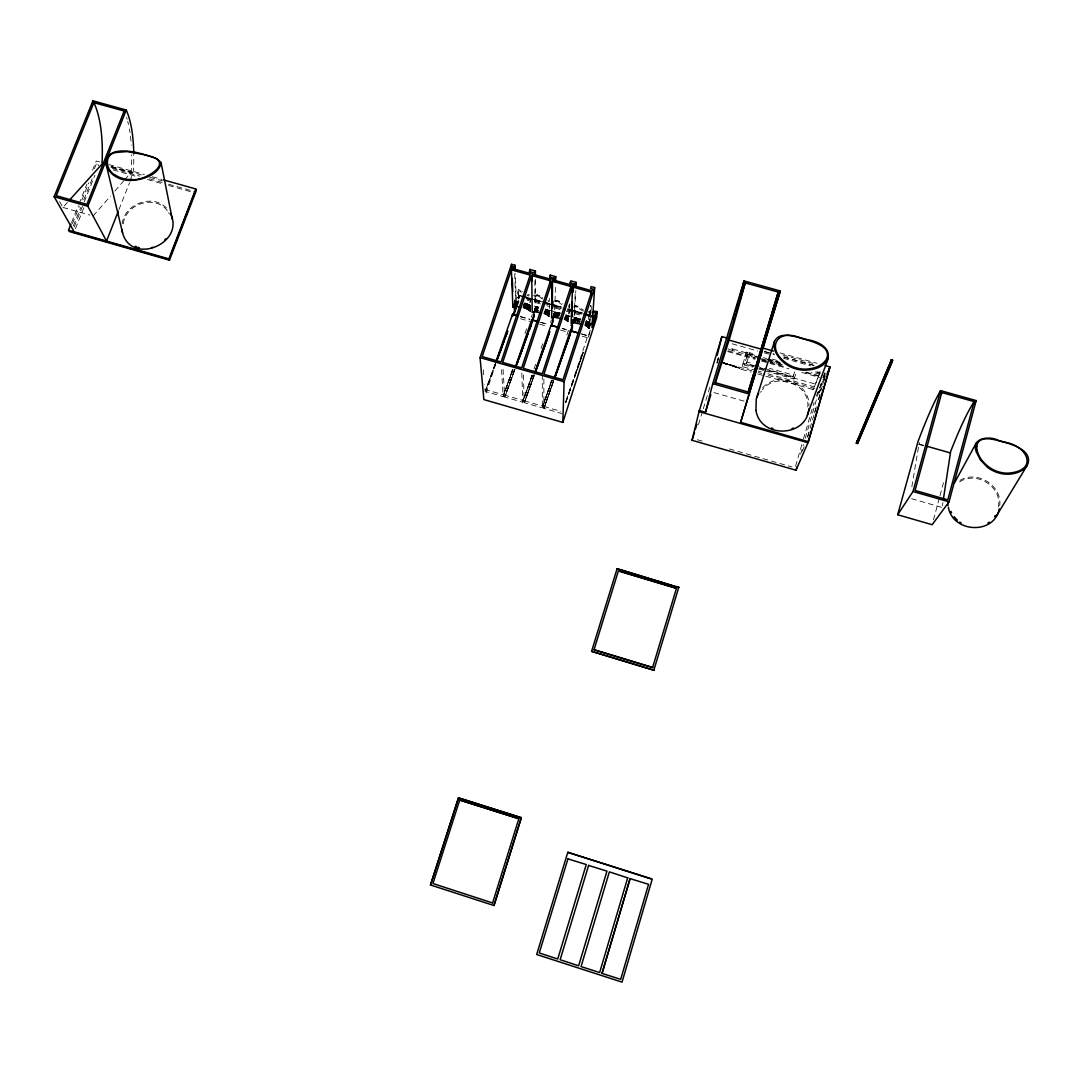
<?xml version="1.0" encoding="UTF-8"?>
<svg xmlns="http://www.w3.org/2000/svg" width="1083" height="1083" viewBox="0 0 1083 1083"><rect width="100%" height="100%" fill="white"/><g stroke="black" fill="none" stroke-linecap="round" stroke-linejoin="round"><path stroke-width="0.75" stroke-dasharray="5 3.75" d="M543.883 379.131L543.842 408.332L561.982 413.571M549.365 308.371L549.46 298.461M554.631 309.86L555.606 284.937M807.81 407.086C809.908 383.761 776.457 371.455 762.391 389.812M569.306 304.039L568.954 313.894L569.834 303.89M575.141 294.062L574.234 315.383L575.818 290.61M999.758 505.68C1002.276 484.994 976.203 469.318 959.037 481.001M124.68 179.778L131.205 172.292L131.3 170.776A128.295 45.933 -76 0 0 131.666 154.761M130.122 181.267L133.399 170.559A129.987 46.434 -76 0 0 133.778 154.341M514.52 302.184L518.419 301.521L516.794 306.408M590.479 319.972L588.597 319.431L589.098 311.268M589.585 311.119L588.597 319.431M590.262 324.697L589.111 328.582L590.587 305.46M590.235 316.832L589.91 321.719L586.038 320.487M590.33 315.207L590.966 305.433M591.02 311.809L591.44 305.284M566.869 335.067L568.507 330.125L562.158 328.325M566.098 400.724L587.866 335.811L581.517 333.808M998.418 507.047C1002.574 485.468 973.59 469.115 957.237 483.735M942.427 505.842L942.914 502.526M911.845 486.727L918.452 447.293M122.162 223.829C124.545 203.076 154.707 192.652 168 209.723M123.272 223.883C125.547 203.455 155.952 193.803 167.919 211.551M716.919 362.588L718.164 357.688M933.465 519.867L939.557 497.273M939.99 495.648L943.469 482.734M756.638 370.63L742.207 366.555L746.431 352.137L748.001 352.571L744.346 364.985L752.36 367.245M813.468 389.677A4.007 1.449 14.8 0 0 812.967 389.528L813.387 388.093L763.204 373.933M767.861 373.797L814.375 386.915L819.804 372.769L813.699 371.049M814.375 386.915L819.804 372.769M795.558 466.259L802.977 440.673M803.437 439.075L814.091 402.307M800.635 454.224L803.424 444.626M805.278 438.236L821.036 383.856M817.665 392.33L819.208 392.763L824.962 372.918M807.607 436.76L816.514 406.003M818.396 399.532L825.882 373.635M807.593 437.329L809.475 430.844M814.633 413.016L816.514 406.531M818.762 399.383L820.603 393.021M824.028 380.593L825.896 374.109M756.124 366.135L793.054 376.546L793.473 375.111L769.404 368.315M765.167 370.86L793.974 378.996L794.408 377.547L755.988 366.717M754.526 365.688L746.498 363.428L749.666 352.733L756.164 354.561M742.207 366.555L743.073 363.685L757.491 367.76M746.431 352.137L745.551 355.048L755.122 357.742M748.001 352.571L747.568 354.033L757.328 356.781M744.346 364.985L744.779 363.55L754.391 366.257M746.498 363.428L746.932 361.979L753.348 363.793M749.666 352.733L749.219 354.182L757.355 356.469M759.806 358.175L732.406 350.472L732.825 349.064A9.463 3.56 15.8 0 1 729.428 347.833M717.149 362.291L718.543 357.728M698.467 424.563L702.799 410.322M703.287 408.738L710.516 385.006M717.122 363.333L718.963 357.309M590.221 330.153L587.758 337.774L581.409 335.974M588.353 337.151L590.425 330.762M577.577 323.303C577.036 317.955 583.087 316.588 579.716 322.49M578.011 323.397L579.608 318.483M579.283 322.382L580.474 318.686M586.431 320.649L584.834 325.563L589.111 328.582M585.199 325.726C584.103 316.71 594.364 323.005 588.624 327.743M585.565 325.888L587.162 320.974M585.903 326.051L587.5 321.137M586.241 326.213L587.839 321.299M586.553 326.376L588.15 321.461M586.851 326.538L588.448 321.624M587.148 326.7L588.732 321.786M587.406 326.849L589.003 321.935M587.663 327.012L589.247 322.098M587.893 327.161L589.477 322.247M588.11 327.31L589.694 322.396M588.299 327.459L589.883 322.544M588.475 327.608L590.059 322.693M588.868 328.014L590.343 322.978M589.03 328.271L590.154 324.453M568.575 321.8C563.62 320.893 567.898 316.439 565.719 314.666M565.664 320.202L566.896 315.139M566.03 320.365L567.275 315.302M566.368 320.527L567.627 315.464M566.707 320.69L567.979 315.627M567.018 320.852L568.304 315.789M567.33 321.015L568.629 315.952M567.614 321.177L568.413 318.727M567.885 321.34L568.683 318.889M573.855 307.261A9.327 3.493 18 0 0 575.087 306.827L575.75 305.704L578.62 306.719A9.341 3.506 17.8 0 0 583.304 309.873M575.235 306.746L576.21 305.758M571.648 322.951L572.853 319.282M572 322.856L573.205 319.174M575.885 306.773L577.523 307.234L577.848 306.218M573.462 320.324L574.261 317.874L579.175 318.388M573.719 320.311L574.518 317.861M573.205 322.761L574.802 317.847M583.507 311.105A9.341 3.506 17.8 0 1 578.295 307.734L578.512 306.584M573.489 322.761L575.087 317.847M573.8 322.775L575.398 317.861M574.125 322.788L575.723 317.888M574.464 322.815L576.061 317.915M574.816 322.856L576.413 317.942M575.98 320.446L576.779 317.982M575.547 322.951L577.158 318.036M576.738 320.541L577.537 318.091M577.131 320.609L577.943 318.158M576.752 323.14L578.349 318.226M577.158 323.221L578.755 318.307M552.723 317.319L554.334 312.418L560.52 313.082M552.939 317.292L554.55 312.391M554.902 301.737A9.314 3.493 18.3 0 0 555.769 301.399L559.288 301.291A9.327 3.506 18 0 0 563.011 303.971M553.982 314.815L554.78 312.378M553.833 316.033L555.038 312.364M553.697 317.251L555.308 312.351M553.995 317.251L555.606 312.351M561.752 304.472A9.327 3.493 18 0 1 558.963 302.292L559.18 301.155M555.105 314.815L555.904 312.364M554.618 317.278L556.229 312.378M555.755 314.855L556.567 312.405M555.295 317.346L556.906 312.446M555.66 317.387L557.271 312.486M556.838 314.977L557.65 312.527M556.418 317.495L558.029 312.594M557.623 315.099L558.422 312.649M557.217 317.63L558.828 312.73M557.637 317.712L559.248 312.797M558.855 315.343L559.667 312.892M558.882 316.656L560.101 312.987M564.108 319.58L564.92 317.116M566.125 314.828L564.514 319.729L565.299 320.054M564.906 319.891L566.517 314.977M543.801 313.772L544.6 311.322M545.412 308.872L544.221 313.921L549.636 316.737M544.627 314.07L545.832 309.021M545.033 314.232L546.238 309.169M545.426 314.381L546.644 309.332M545.805 314.544L547.037 309.494M546.17 314.706L547.429 309.643M546.536 314.869L547.795 309.806M546.888 315.031L548.16 309.968M547.213 315.194L548.499 310.131M547.538 315.356L548.837 310.293M547.849 315.519L549.149 310.455M548.133 315.681L549.46 310.618M548.404 315.83L549.609 312.161M548.648 315.992L549.46 313.542M548.891 316.141L549.69 313.704M555.904 301.304L556.324 300.275L558.517 300.79M556.554 301.331L556.879 300.329M550.543 322.653L551.45 319.864M552.926 316.128L554.334 312.418M530.656 311.769L528.409 310.022L529.722 304.973L525.133 303.091L523.495 307.978M528.694 310.185L530.034 305.135M528.964 310.347L530.318 305.298M529.221 310.496L530.846 305.623M529.465 310.659L530.684 306.99L530.535 298.624M529.682 310.807L530.494 308.371M529.871 310.956L530.684 308.52M530.061 311.105L530.873 308.669M534.542 296.525A9.3 3.479 18.6 0 0 536.491 295.97L537.141 294.833L540.011 295.862A9.314 3.493 18.3 0 0 542.827 298.042M536.626 295.876L537.601 294.901M535.449 279.292L535.083 304.35L534.84 279.441M531.333 317.224L532.254 314.436M534.542 309.332C534.921 304.431 542.705 307.112 537.344 312.053M537.276 295.903L538.901 296.363L539.226 295.361M533.987 311.769L535.611 306.882M534.257 311.755L535.882 306.868M534.542 311.755L536.166 306.868M542.488 299.043A9.314 3.493 18.3 0 1 539.672 296.864L539.903 295.727M534.84 311.769L536.464 306.882M535.164 311.782L536.789 306.895M535.489 311.809L537.114 306.922M535.841 311.85L537.466 306.963M536.207 311.89L537.818 307.003M536.572 311.931L538.197 307.044M536.951 311.999L538.576 307.098M516.09 306.327L519.705 295.348L524.497 296.688M516.429 306.367L519.664 296.607M517.105 304.851L519.705 295.348M517.16 306.448L518.378 302.793M523.035 306.489L524.253 302.82M523.062 307.843L524.7 302.956M525.566 303.24L523.928 308.127L528.409 310.022M524.362 308.276L525.986 303.389M524.781 308.425L526.406 303.538M525.187 308.574L526.812 303.7M525.593 308.736L527.218 303.849M525.986 308.899L527.611 304.012M526.365 309.061L527.99 304.174M526.744 309.21L528.369 304.323M527.096 309.372L528.734 304.499M527.448 309.535L529.073 304.648M527.787 309.697L529.411 304.81M528.098 309.86L529.722 304.973M514.235 302.211L518.486 289.527L521.045 290.731A9.3 3.479 18.6 0 0 522.358 291.841M513.653 305.325L514.872 301.683M514.114 305.176L515.332 301.521M514.303 305.135L515.535 301.48M519.488 289.811L514.52 305.108M514.75 305.081L515.968 301.426M514.587 306.286L516.225 301.412M514.858 306.272L516.496 301.399M485.996 393.183L495.635 364.389M515.142 306.272L518.676 295.578L518.486 289.527M515.44 306.286C520.354 306.76 516.415 286.833 520.706 291.733A9.3 3.479 18.6 0 0 521.316 292.288M520.517 291.53L520.855 290.528M515.752 306.299L517.39 301.426M551.315 380.864L542.326 407.898L524.226 402.673L523.346 371.631M553.724 379.822L543.842 408.332L553.833 380.065L544.614 406.68L560.764 411.337M534.23 374.244L524.226 402.673L534.379 374.501L525.025 401.035L542.718 406.139L552.222 379.903L542.326 407.898L542.312 373.811M531.807 375.273L522.723 402.24L504.678 397.028L502.959 367.408M533.973 368.978L536.153 362.67M541.026 348.496L542.651 343.771M512.354 369.696L503.175 396.595L486.673 391.843M524.957 333.55L526.609 328.839M514.235 370.237L504.678 397.028L515.995 366.135M566.138 401.048L575.235 374.894M575.79 373.324L583.453 351.312M565.746 402.754L583.277 352.435M494.836 364.673L485.17 391.41L484.602 384.776M565.678 402.429L583.29 352.381L575.777 373.391M551.964 380.065L542.718 406.139L551.816 380.756M565.651 402.605L573.286 381.121M534.054 375.733L525.025 401.035L534.122 375.747M514.899 369.208L505.477 395.39L523.13 400.48L532.267 375.571M532.24 375.219L523.13 400.48L532.308 375.232M532.322 375.639L522.723 402.24L521.83 372.809M514.655 370.102L505.477 395.39L514.966 369.465M495.445 363.888L485.996 389.772L503.595 394.848L512.855 370.007L503.175 396.595L501.388 366.947M512.828 369.655L503.595 394.848L512.895 369.669M495.703 363.428L485.996 389.772L495.608 363.915M793.054 376.546L796.425 367.462M485.17 391.41L496.542 360.842M793.974 378.996L796.844 371.293M919.169 443.57L919.521 442.636M118.94 209.588L129.5 182.837M71.586 222.516L78.369 205.608M78.978 204.064L86.978 184.069M92.529 170.234L96.225 161.015L99.433 161.909M72.426 223.694L79.343 206.42M81.861 200.138L88.765 182.865M94.424 168.731L96.942 162.45L96.225 161.015M73.36 225.86L80.724 207.435M83.797 199.746L93.016 176.705M74.158 227.105L83.581 203.536M84.217 201.966L94.884 175.27M75.431 228.689L84.217 206.731M822.89 377.453L824.772 372.904M816.271 396.121L825.639 373.635M819.208 392.763L823.08 383.517M802.232 451.3L804.182 446.792M760.523 392.317L761.417 391.031M93.124 216.018L110.534 196.023M114.893 191.028L123.597 181.037M59.592 201.56L62.922 207.422L67.39 202.467M762.567 387.863C777.513 370.833 809.556 382.597 809.028 405.529M536.938 294.887L536.83 294.969A9.3 3.479 18.6 0 1 533.567 295.564M556.215 300.316L556.093 300.384A9.314 3.493 18.3 0 1 554.889 300.817M575.533 305.744L575.411 305.826A9.327 3.506 18 0 1 573.814 306.313M723.81 363.319L729.441 364.822L721.86 362.588M109.072 164.616L144.391 174.525M152.419 176.786L162.057 179.494M779.99 352.896L817.11 363.319M111.373 166.511L141.832 175.053M149.847 177.314L162.68 180.902M782.806 354.994L815.039 364.037M111.739 166.823L131.205 172.292M110.764 167.08L133.236 173.388M764.625 351.474L774.304 354.195M783.97 356.916L814.606 365.512M112.361 168.461L139.626 176.123M149.251 178.817L162.071 182.418M168.488 184.218L194.141 191.434M764.612 351.637L774.25 354.344M783.902 357.052L814.443 365.634M113.309 169.963L136.106 176.367M147.491 179.561L162.152 183.677M168.664 185.504L191.447 191.908M732.135 343.798L757.816 351.014M764.232 352.814L770.649 354.615M783.496 358.229L810.774 365.892M772.436 359.136L778.948 360.964M732.825 349.064L757.003 355.874M763.447 357.674L766.669 358.581M768.28 359.042L779.57 362.209M767.13 359.218L781.777 363.346M767.089 359.515L781.723 363.644M761.417 358.635L782.373 364.524M761.511 359.529L766.29 360.883M767.888 361.329L783.848 365.824M806.185 372.105L818.951 375.693M728.074 350.77L755.393 358.459M761.823 360.273L784.322 366.609M805.21 372.484L819.669 376.559M727.708 351.582L755.108 359.299M761.552 361.113L788.952 368.816M801.84 372.444L819.56 377.439M522.588 295.984L529.059 297.811M535.53 299.625L542.014 301.453M543.625 301.913L550.11 303.741M551.721 304.188L561.441 306.922M571.147 309.657L582.478 312.852M584.103 313.312L590.573 315.126M526.094 297.135L532.47 298.935M534.068 299.382L545.223 302.523M546.82 302.983L553.196 304.77M554.794 305.216L561.17 307.017M567.546 308.817L572.338 310.158M573.922 310.618L581.896 312.852M522.832 296.458L529.235 298.258M530.846 298.718L542.055 301.873M543.652 302.319L550.056 304.133M551.653 304.58L561.265 307.288M570.876 309.995L582.085 313.149M583.683 313.596L590.086 315.397M518.676 295.578L525.187 297.419M526.812 297.866L533.31 299.707M534.934 300.153L544.681 302.902M546.306 303.362L552.817 305.189M554.442 305.65L565.813 308.858M567.438 309.318L585.321 314.354M586.945 314.815L590.194 315.722M526.067 298.407L542.055 302.915M543.652 303.362L550.042 305.176M551.653 305.623L561.238 308.33M570.836 311.024L582.031 314.178M583.629 314.625L590.018 316.439M526.257 298.773L540.891 302.888M555.525 307.017L565.285 309.765M566.91 310.225L581.544 314.341M588.042 316.182L592.915 317.549M519.339 297.987L516.171 297.094L515.359 273.661M527.259 300.208L530.413 301.101L529.831 302.861L529.777 299.544M535.665 302.59L540.431 303.93M546.78 305.717L549.947 306.611M555.213 308.1L559.992 309.44M566.355 311.227L569.536 312.134M574.816 313.61L581.192 315.41M759.102 368.206L815.215 384.032M758.763 369.059L763.556 370.413M514.628 300.492L519.123 301.751M525.133 303.443L531.13 305.135M534.136 305.988L538.644 307.261M546.157 309.386L550.678 310.659M552.181 311.078L559.721 313.204M565.746 314.909L570.267 316.182M571.77 316.602L580.84 319.16M758.235 371.076L761.444 371.983M751.873 370.724L722.74 362.507L739.716 368.396L723.837 362.927M758.357 372.552L761.593 373.473M725.217 364.118A16.976 6.173 15.8 0 1 741.435 369.33L751.182 372.078M757.694 373.919L764.192 375.747M765.816 376.207L812.967 389.528M723.566 363.049L731.607 365.337M520.436 316.52L529.898 319.201M541.256 322.409L549.176 324.656M520.422 316.723L529.885 319.404M539.659 322.179L547.578 324.413M562.131 328.528L568.48 330.329M581.503 334.011L587.866 335.811M520.503 318.727L529.939 321.394M539.686 324.155L547.578 326.389M560.507 330.058L566.842 331.845M918.993 444.016L923.664 445.343M918.668 444.409L923.325 445.722M62.922 207.422L89.943 215.111M713.995 392.587L745.348 401.509M724.216 363.522L727.302 364.402M911.534 498.681L942.183 507.494M697.33 439.725L702.136 441.106M729.387 448.944L791.89 466.935M720.791 362.155L733.76 365.973M724.676 363.225L737.848 367.516L722.239 362.372M724.297 363.076L741.435 369.33M568.927 316.114L569.969 316.737M168.677 212.742L169.354 213.987M97.93 164.413L98.661 165.848M483.302 369.844L483.871 376.478M514.682 273.796L515.589 298.854M126.549 117.357A128.295 45.933 -76 0 1 127.158 119.333M127.726 121.377A128.295 45.933 -76 0 1 128.498 124.572M129.405 129.039A128.295 45.933 -76 0 1 129.987 132.559M130.474 136.214A128.295 45.933 -76 0 1 131.3 145.19M813.387 388.093A4.007 1.462 14.8 0 1 814.822 388.607M820.413 371.848A9.571 3.587 14.7 0 1 813.008 371.591M732.406 350.472A9.463 3.56 15.8 0 1 727.993 348.74M820.697 373.026A9.571 3.574 14.7 0 1 811.384 372.687M570.037 306.218A9.327 3.506 18 0 1 568.399 305.907M590.059 312.784A9.341 3.506 17.8 0 1 589.017 312.662M529.059 295.957A9.3 3.479 18.6 0 1 526.839 295.266M549.365 301.615A9.314 3.493 18.3 0 1 548.255 301.358M569.699 307.22A9.327 3.493 18 0 1 568.616 307.031M590.384 311.782A9.341 3.506 17.8 0 1 588.8 311.566M529.397 294.942A9.3 3.479 18.6 0 1 527.732 294.454M549.69 300.6A9.314 3.493 18.3 0 1 548.039 300.208M553.521 381.311L544.614 406.68L553.589 381.338"/><path stroke-width="1.5" d="M549.623 280.267L550.259 275.136L555.741 276.666L555.66 281.634M550.205 280.104L550.259 275.136M550.489 284.139L550.53 280.795L531.712 275.515L502.674 362.467L521.681 367.909L550.53 280.795M570.836 289.838L570.958 286.508L552.1 281.228L551.64 317.996L554.618 317.278L561.549 318.7M552.222 307.775L552.56 281.418M552.777 307.68L552.858 301.074M553.129 281.255L553.183 277.952L555.146 278.507L555.092 281.797M552.059 325.103L553.196 317.075M495.946 361.546L512.543 314.287L517.268 315.627M515.237 270.303L515.061 265.281L511.555 264.306L480.067 357.62L483.857 399.586L562.808 422.411L564.108 381.69L594.675 287.564L591.128 286.575L590.533 288.403L592.509 288.958L591.914 290.786L573.002 285.492L573.597 283.665L575.574 284.22L576.17 282.379L570.673 280.849L569.942 285.966M591.223 295.551L591.44 292.248L572.528 286.954L571.107 323.492L574.464 322.815L581.53 324.358M572.352 301.859L571.77 316.602L572.352 314.855M572.745 292.044L573.002 285.492M573.273 291.868L573.597 283.665M572.528 322.883L570.755 332.143M575.953 287.32L576.17 282.379M515.318 367.096L531.753 319.729L538.089 321.516M513.856 304.255L512.882 307.044L511.393 269.829L530.156 275.082L501.091 362.006L482.152 356.591L511.393 269.829M594.675 287.564L591.954 327.635L597.126 311.647L594.513 311.403A9.341 3.506 17.8 0 1 592.739 311.796M595.528 315.112C597.775 311.728 593.755 313.014 594.702 311.308M534.772 372.66L551.044 325.184L558.977 327.432M597.126 311.647L596.692 317.563L562.808 422.411M554.266 378.251L570.375 330.653L578.336 332.914M591.575 651.33L653.848 670.228L591.575 651.33L617.093 568.724L678.73 587.487L617.093 568.724M567.79 852.307L536.667 954.516L622.035 982.132L652.237 879.085L567.79 852.307L650.545 878.733M594.039 649.746L652.602 667.521L594.039 649.746L618.461 570.66L676.442 588.34L620.004 571.526M567.952 858.9L586.255 864.532L557.731 959.024L539.28 952.959L567.979 858.724M943.388 499.222L950.657 451.476A129.283 15.663 -72.6 0 1 974.159 401.617L941.79 392.56A128.999 13.307 -72.7 0 0 940.694 394.429M808.866 408.778C806.632 437.613 760.428 438.75 755.975 410.498M825.178 365.58L830.025 366.947L808.405 441.688L796.005 470.225L692.051 440.294L699.307 410.498L705.48 412.271L710.841 394.659M588.597 865.452L606.967 871.111L578.633 965.806L560.155 959.728L588.638 865.29M717.163 355.386L721.874 336.596L726.707 337.95M705.48 412.271L712.749 383.653L744.021 280.93L780.329 290.975L740.637 422.316L808.405 441.688M999.271 508.82C994.316 535.192 952.688 532.836 948.37 507.237M974.159 401.617L947.801 499.845L915.067 490.45L941.79 392.56M949.033 501.835L976.176 400.588L940.585 390.611A130.677 13.362 -72.7 0 0 918.073 441.39L897.672 514.75L932.165 524.714L949.033 501.835L913.023 491.506L897.672 514.75M913.023 491.506L940.585 390.611M774.494 341.362C772.341 349.755 778.23 357.959 784.43 363.035A28.009 22.973 14.9 0 0 788.776 365.946A27.928 23.433 14.6 0 0 802.313 370.102C833.341 371.225 838.892 344.408 806.266 339.466A17.883 1.814 15.7 0 0 801.244 338.072C793.013 336.339 779.3 331.357 774.494 341.362L756.245 399.113L755.948 410.322M512.882 306.963L515.142 306.272L520.436 307.098M715.457 382.692L729.536 338.668A133.71 1.963 -73.4 0 0 745.212 282.907L778.23 292.031L748.285 392.046L714.888 382.57L745.212 282.907M796.005 470.225L796.926 467.017M829.537 368.112L807.959 442.73L699.049 411.594L721.874 336.596M630.062 878.611L648.555 884.31L620.681 979.357L602.026 973.387L630.13 878.462L602.067 973.319M748.163 391.965L778.23 292.031M627.734 877.704L599.644 972.534L581.057 966.591L609.363 871.869L627.666 877.853M740.637 422.316L762.27 349.999M652.602 667.521L676.564 587.947M653.848 670.228L678.838 587.108M692.051 440.294L694.501 432.239M695.489 429.017L696.951 424.198M770.297 323.614L767.454 332.928M765.315 339.954L767.035 334.309M763.095 347.25L764.882 341.389M770.676 322.341L780.329 290.975M492.63 902.856L518.838 818.721L459.706 800.039L432.929 883.525L492.684 902.992M430.506 884.987L493.983 905.537L521.343 817.624L458.502 797.778L430.506 884.987L458.502 797.778M493.983 905.537L521.343 817.624M591.846 324.345L596.11 311.363M593.173 321.015L594.662 316.453L591.467 315.546M591.44 292.248L562.998 379.74L543.896 374.271L572.528 286.954M570.741 331.425L572.569 325.834L570.931 325.32M570.931 332.197L572.501 327.377M553.142 320.338L551.477 325.969M570.958 286.508L542.312 373.811L523.265 368.355L552.1 281.228M553.183 277.952L552.574 279.766L571.431 285.046L572.027 283.232L570.064 282.677M555.146 278.507L555.741 276.666M531.821 322.869L533.946 316.466L533.905 311.769M533.933 314.909L531.794 321.922L531.753 319.729M531.997 322.924L534.095 314.963M513.139 314.991L516.171 305.92M513.762 314.246L515.914 307.829M514.466 312.757L516.049 308.019M529.343 274.595L529.898 269.437L535.381 270.967L535.422 275.962M534.799 276.124L535.381 270.967M514.628 305.298L514.804 309.982L515.887 305.42M514.56 270.452L514.452 267.108L512.489 266.567L511.88 268.367L530.643 273.62L531.252 271.819L529.289 271.264M514.452 267.108L515.061 265.281M554.983 376.911L557.176 370.657L554.956 376.938M827.128 357.796C830.079 346.181 814.267 342.39 806.145 339.656A17.558 2.207 15.8 0 0 801.339 338.316C775.888 326.917 765.058 349.904 787.95 364.199A26.709 21.904 14.9 0 0 805.698 369.141C813.82 368.87 823.256 365.783 827.06 358.013M535.543 371.347L537.764 365.106M557.718 369.113L570.227 333.754L554.645 378.143L570.403 333.808M516.55 364.578L528.22 332.725L518.865 358.784L523.427 346.316M549.88 331.466L535.192 372.579L546.631 340.996M535.503 371.361L548.797 334.444M500.116 351.772L501.754 347.277M517.512 362.223L528.22 332.725M531.306 324.277L528.734 331.317L531.455 324.318M516.632 364.89L518.31 360.314M529.709 329.164L531.428 324.48M756.706 397.556L758.669 393.088M496.84 360.328L506.56 333.997M807.282 415.087L828.251 358.419M497.111 359.312L507.67 330.951M497.314 359.353L499.574 353.275M500.143 351.718L504.204 340.834M505.937 336.163L507.67 331.506M70.977 224.059L68.513 230.205L69.285 231.545L169.476 260.191L168.853 258.891L195.779 188.956L163.668 179.94M170.843 254.83L194.71 192.828M169.476 260.191L196.348 190.364L195.779 188.956M517.43 362.534L518.391 360.03M892.04 362.209L892.663 359.962L857.519 443.529L892.04 362.209L890.74 361.966L856.301 443.326L891.404 359.61L890.74 361.966M118.331 211.171L106.527 241.076L87.831 206.271L54.15 196.713L92.921 100.814L126.251 110.033A129.987 46.434 -76 0 1 133.75 152.92M87.831 206.271L126.251 110.033M124.166 111.021L86.884 204.389L56.262 195.698L93.869 102.641L124.166 111.021A128.295 45.933 -76 0 1 124.531 111.874M826.952 374.271L830.025 366.947M996.319 516.144L1027.334 465.176C1033.751 451.205 1013.471 444.802 1003.575 441.878A17.666 2.139 16.7 0 0 998.661 440.483C989.483 435.501 970.598 437.735 976.406 452.044M954.461 482.937L976.528 442.473M994.492 516.794L995.318 515.535M1027.32 465.189C1022.528 472.35 1013.065 474.76 1004.875 474.124A27.441 22.838 22.6 0 1 991.622 470.022A27.535 22.405 22.5 0 1 987.263 467.125L980.359 459.896L976.419 452.071M164.738 239.925L165.767 238.761M69.623 199.989L102.005 164.088L102.073 162.572A128.038 47.977 -76.2 0 0 93.869 102.641M987.913 523.048L989.172 522.196M594.54 312.27L594.188 312.405A9.341 3.506 17.8 0 1 591.981 312.838M791.93 428.638L793.406 428.015M115.15 152.541C103.575 155.072 106.066 170.87 115.231 175.026A25.545 20.076 -6.9 0 0 131.503 179.534C144.364 181.795 176.786 161.435 147.992 155.817A17.03 1.99 13.3 0 0 143.579 154.585L126.982 151.579L115.164 152.541M151.458 247.682L152.947 247.276M540.742 312.811L534.84 311.769L532.24 312.513L531.712 275.515M891.295 359.84L892.541 360.192M534.772 272.794L532.809 272.253L532.2 274.067L551.017 279.333L551.613 277.519L549.65 276.964M762.229 347.914L773.533 351.095M729.103 340.13L760.835 349.051M592.198 315.586L595.433 316.493M591.697 315.857L594.892 316.75M137.961 247.33L139.382 247.736M512.53 314.49L517.268 315.83M531.739 319.932L538.075 321.719M551.017 325.387L558.963 327.635M570.348 330.856L578.308 333.117M712.749 383.653L749.49 394.09M926.777 446.223L950.129 452.856M856.897 441.174L858.061 441.498M856.355 443.204L857.519 443.529M68.513 230.205L168.853 258.891M73.888 232.276L109.383 242.416M112.605 243.337L131.964 248.873M135.185 249.794L167.445 259.013M480.067 357.62L564.108 381.69M458.569 797.995L521.356 817.827M771.529 428.015L773.018 428.638M135.213 246.274L136.566 246.843M959.822 522.114L961.149 522.981M957.345 520.165L954.123 516.713M54.15 196.713L74.185 231.83M950.928 511.352L951.591 512.746M170.383 213.459C185.599 243.282 131.422 265.958 122.569 232.831L106.296 165.117C104.55 145.42 132.6 150.889 144.093 154.531A17.342 1.652 13.7 0 1 148.723 155.817L157.184 158.93L161.029 162.491L172.265 219.091M459.706 800.039L518.838 818.721M106.296 165.117L108.368 169.72L112.05 173.957A26.791 21.051 -6.9 0 0 115.705 176.61A26.682 21.484 -8.3 0 0 128.051 180.401C139.991 180.671 157.766 176.245 161.191 163.167M122.569 232.831L122.041 229.962M948.031 505.571L947.72 502.39M512.543 314.287L512.625 316.493M511.555 264.306L511.677 267.596M512.273 278.385L512.801 291.72M514.235 305.69L514.398 309.86M512.489 266.567L512.625 269.911M529.898 269.437L529.953 272.767M532.254 277.383L532.294 280.7M744.021 280.93A135.443 2.112 -73.4 0 1 742.545 286.521M742.302 287.401A135.443 2.112 -73.4 0 1 740.488 294.075M740.203 295.104A135.443 2.112 -73.4 0 1 739.621 297.202M739.026 299.382A135.443 2.112 -73.4 0 1 738.714 300.492M738.078 302.766A135.443 2.112 -73.4 0 1 737.428 305.108M737.09 306.299A135.443 2.112 -73.4 0 1 736.751 307.504M736.061 309.968A135.443 2.112 -73.4 0 1 735.709 311.214M734.978 313.772A135.443 2.112 -73.4 0 1 734.612 315.058M733.868 317.685A135.443 2.112 -73.4 0 1 733.489 319.025M92.921 100.814A129.703 48.708 -76.2 0 1 93.72 102.56M974.131 403.824A130.989 15.988 -72.6 0 1 974.551 403.133M975.377 401.82A130.989 15.988 -72.6 0 1 976.176 400.588M976.758 446.494C976.785 455.632 983.378 463.538 990.715 468.276A26.249 21.376 22.5 0 0 1008.083 473.163C1039.761 470.902 1027.28 444.707 1003.643 442.148A17.355 2.491 16.9 0 0 998.932 440.822C991.933 438.791 977.787 435.664 976.758 446.494"/></g></svg>
